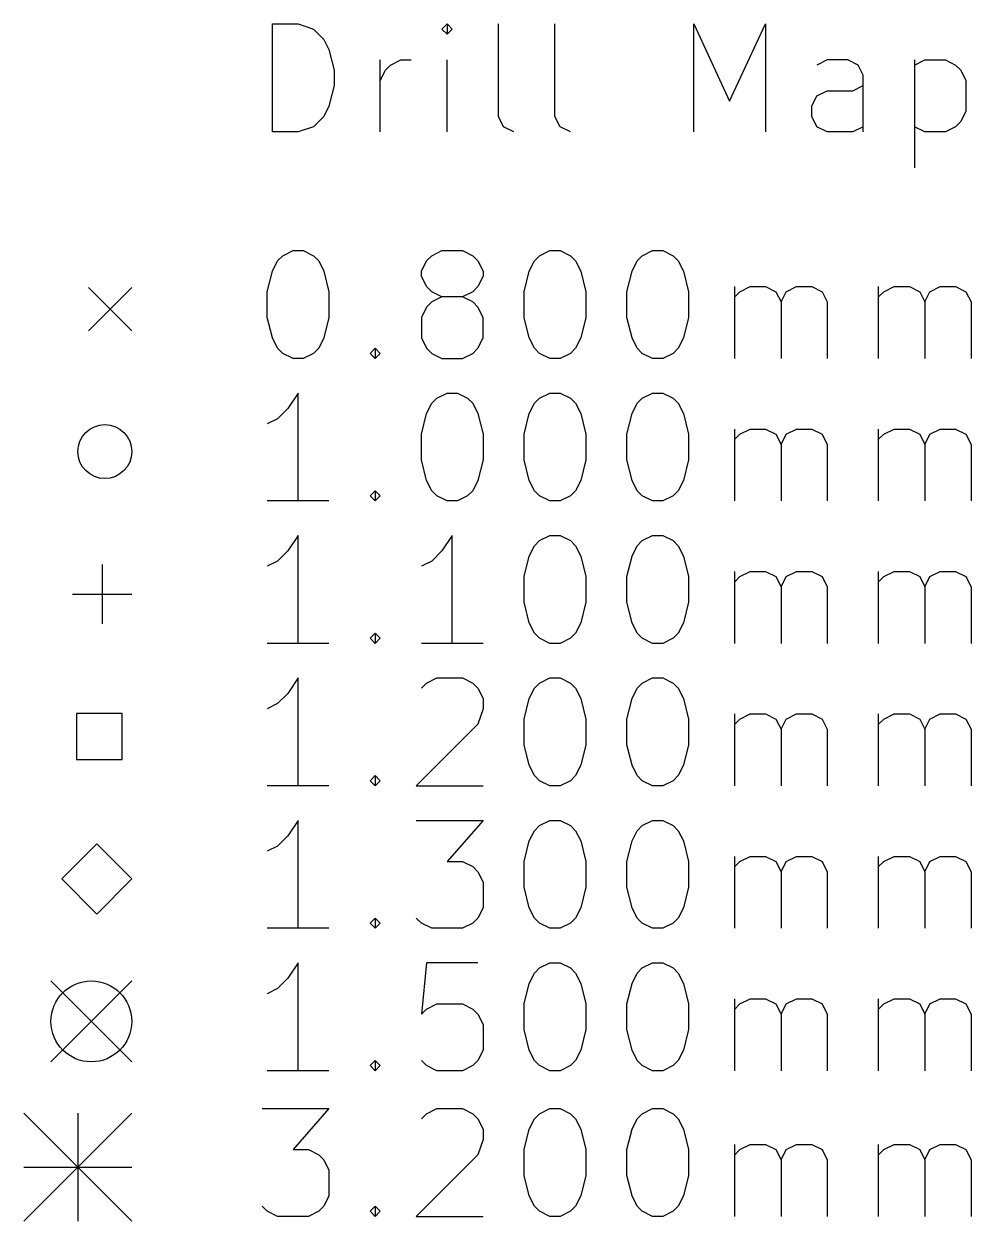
# Model space of a CAD drawing. Extents: x 34 to 104, y -124 to -22.
# Drawn here: x 34.23 to 51.79, y -123.32 to -101.14 of the extents above; entities that cross this region are included whole.
import ezdxf

# ---------------------------------------------------------------- set-up
doc = ezdxf.new("R2010")
doc.units = 0
doc.layers.add('BLACK', color=7, linetype='CONTINUOUS')

msp = doc.modelspace()

# ---------------------------------------------------------------- linework, layer by layer
at = {"layer": 'BLACK', "linetype": 'CONTINUOUS'}
for p, q in [((38.832768, -103.139838), (38.832768, -101.139838)), ((38.832768, -101.139838), (39.308958, -101.139838)), ((39.308958, -101.139838), (39.594673, -101.235076)), ((42.070863, -101.139838), (41.975625, -101.235076)), ((42.166101, -101.235076), (42.070863, -101.139838)), ((42.070863, -101.139838), (42.070863, -101.330314)), ((43.023244, -102.854123), (43.023244, -101.139838)), ((44.070863, -102.854123), (44.070863, -101.139838)), ((46.642292, -103.139838), (46.642292, -101.139838)), ((46.642292, -101.139838), (47.308959, -102.568409)), ((47.308959, -102.568409), (47.975625, -101.139838)), ((47.975625, -101.139838), (47.975625, -103.139838)), ((39.594673, -101.235076), (39.785149, -101.425552)), ((41.975625, -101.235076), (42.070863, -101.330314)), ((42.070863, -101.330314), (42.166101, -101.235076)), ((39.785149, -101.425552), (39.880387, -101.616028)), ((39.880387, -101.616028), (39.975625, -101.99698)), ((40.832768, -103.139838), (40.832768, -101.806504)), ((41.023244, -101.901742), (41.21372, -101.806504)), ((41.21372, -101.806504), (41.404197, -101.806504)), ((42.070863, -103.139838), (42.070863, -101.806504)), ((49.118482, -101.806504), (48.928006, -101.901742)), ((49.499435, -101.806504), (49.118482, -101.806504)), ((49.689911, -101.901742), (49.499435, -101.806504)), ((50.73753, -101.806504), (50.73753, -103.806504)), ((50.73753, -101.901742), (50.928006, -101.806504)), ((50.928006, -101.806504), (51.308959, -101.806504)), ((51.308959, -101.806504), (51.499435, -101.901742)), ((39.975625, -101.99698), (39.975625, -102.282695)), ((40.832768, -102.187457), (40.928006, -101.99698)), ((40.928006, -101.99698), (41.023244, -101.901742)), ((49.785149, -102.092219), (49.689911, -101.901742)), ((51.499435, -101.901742), (51.594673, -101.99698)), ((51.594673, -101.99698), (51.689911, -102.187457)), ((49.785149, -103.139838), (49.785149, -102.092219)), ((51.689911, -102.187457), (51.689911, -102.758885)), ((39.975625, -102.282695), (39.880387, -102.663647)), ((48.832768, -102.663647), (48.928006, -102.473171)), ((48.928006, -102.473171), (49.118482, -102.377933)), ((49.118482, -102.377933), (49.594673, -102.377933)), ((49.594673, -102.377933), (49.785149, -102.282695)), ((39.880387, -102.663647), (39.785149, -102.854123)), ((48.832768, -102.854123), (48.832768, -102.663647)), ((39.785149, -102.854123), (39.594673, -103.0446)), ((43.118482, -103.0446), (43.023244, -102.854123)), ((44.166101, -103.0446), (44.070863, -102.854123)), ((48.928006, -103.0446), (48.832768, -102.854123)), ((51.689911, -102.758885), (51.594673, -102.949361)), ((39.308958, -103.139838), (38.832768, -103.139838)), ((39.594673, -103.0446), (39.308958, -103.139838)), ((43.308958, -103.139838), (43.118482, -103.0446)), ((44.356577, -103.139838), (44.166101, -103.0446)), ((49.118482, -103.139838), (48.928006, -103.0446)), ((49.594673, -103.139838), (49.118482, -103.139838)), ((49.785149, -103.0446), (49.594673, -103.139838)), ((50.928006, -103.139838), (50.73753, -103.0446)), ((51.308959, -103.139838), (50.928006, -103.139838)), ((51.499435, -103.0446), (51.308959, -103.139838)), ((51.594673, -102.949361), (51.499435, -103.0446)), ((39.023244, -105.435076), (39.21372, -105.339838)), ((39.21372, -105.339838), (39.404197, -105.339838)), ((39.404197, -105.339838), (39.594673, -105.435076)), ((41.785149, -105.435076), (41.975625, -105.339838)), ((41.975625, -105.339838), (42.356578, -105.339838)), ((42.356578, -105.339838), (42.547054, -105.435076)), ((43.785149, -105.435076), (43.975625, -105.339838)), ((43.975625, -105.339838), (44.166102, -105.339838)), ((44.166102, -105.339838), (44.356578, -105.435076)), ((45.689911, -105.435076), (45.880387, -105.339838)), ((45.880387, -105.339838), (46.070864, -105.339838)), ((46.070864, -105.339838), (46.26134, -105.435076)), ((38.832768, -105.72079), (38.928006, -105.530314)), ((38.928006, -105.530314), (39.023244, -105.435076)), ((39.594673, -105.435076), (39.689911, -105.530314)), ((39.689911, -105.530314), (39.785149, -105.72079)), ((41.594673, -105.72079), (41.689911, -105.530314)), ((41.689911, -105.530314), (41.785149, -105.435076)), ((42.547054, -105.435076), (42.642292, -105.530314)), ((42.642292, -105.530314), (42.73753, -105.72079)), ((43.594673, -105.72079), (43.689911, -105.530314)), ((43.689911, -105.530314), (43.785149, -105.435076)), ((44.356578, -105.435076), (44.451816, -105.530314)), ((44.451816, -105.530314), (44.547054, -105.72079)), ((45.499435, -105.72079), (45.594673, -105.530314)), ((45.594673, -105.530314), (45.689911, -105.435076)), ((46.26134, -105.435076), (46.356578, -105.530314)), ((46.356578, -105.530314), (46.451816, -105.72079)), ((38.73753, -106.101742), (38.832768, -105.72079)), ((39.785149, -105.72079), (39.880387, -106.101742)), ((41.594673, -105.816028), (41.594673, -105.72079)), ((41.689911, -106.006504), (41.594673, -105.816028)), ((42.73753, -105.816028), (42.642292, -106.006504)), ((42.73753, -105.72079), (42.73753, -105.816028)), ((43.499435, -106.101742), (43.594673, -105.72079)), ((44.547054, -105.72079), (44.642292, -106.101742)), ((45.404197, -106.101742), (45.499435, -105.72079)), ((46.451816, -105.72079), (46.547054, -106.101742)), ((35.425, -106.025), (36.225, -106.825)), ((36.225, -106.025), (35.425, -106.825)), ((41.785149, -106.101742), (41.689911, -106.006504)), ((42.642292, -106.006504), (42.547054, -106.101742)), ((47.404197, -107.339838), (47.404197, -106.006504)), ((47.499435, -106.101742), (47.689911, -106.006504)), ((47.689911, -106.006504), (47.975626, -106.006504)), ((47.975626, -106.006504), (48.166102, -106.101742)), ((48.356578, -106.101742), (48.547054, -106.006504)), ((48.547054, -106.006504), (48.832768, -106.006504)), ((48.832768, -106.006504), (49.023245, -106.101742)), ((50.070864, -107.339838), (50.070864, -106.006504)), ((50.166102, -106.101742), (50.356578, -106.006504)), ((50.356578, -106.006504), (50.642293, -106.006504)), ((50.642293, -106.006504), (50.832769, -106.101742)), ((51.023245, -106.101742), (51.213721, -106.006504)), ((51.213721, -106.006504), (51.499435, -106.006504)), ((51.499435, -106.006504), (51.689912, -106.101742)), ((38.73753, -106.577933), (38.73753, -106.101742)), ((39.880387, -106.101742), (39.880387, -106.577933)), ((41.975625, -106.19698), (41.785149, -106.101742)), ((41.975625, -106.19698), (41.785149, -106.292219)), ((42.356578, -106.19698), (41.975625, -106.19698)), ((42.547054, -106.101742), (42.356578, -106.19698)), ((42.547054, -106.292219), (42.356578, -106.19698)), ((43.499435, -106.577933), (43.499435, -106.101742)), ((44.642292, -106.101742), (44.642292, -106.577933)), ((45.404197, -106.577933), (45.404197, -106.101742)), ((46.547054, -106.101742), (46.547054, -106.577933)), ((47.404197, -106.19698), (47.499435, -106.101742)), ((48.166102, -106.101742), (48.26134, -106.292219)), ((48.26134, -106.292219), (48.356578, -106.101742)), ((49.023245, -106.101742), (49.118483, -106.292219)), ((50.070864, -106.19698), (50.166102, -106.101742)), ((50.832769, -106.101742), (50.928007, -106.292219)), ((50.928007, -106.292219), (51.023245, -106.101742)), ((51.689912, -106.101742), (51.78515, -106.292219)), ((41.689911, -106.387457), (41.594673, -106.577933)), ((41.785149, -106.292219), (41.689911, -106.387457)), ((42.642292, -106.387457), (42.547054, -106.292219)), ((42.73753, -106.577933), (42.642292, -106.387457)), ((48.26134, -106.292219), (48.26134, -107.339838)), ((49.118483, -106.292219), (49.118483, -107.339838)), ((50.928007, -106.292219), (50.928007, -107.339838)), ((51.78515, -106.292219), (51.78515, -107.339838)), ((38.832768, -106.958885), (38.73753, -106.577933)), ((39.880387, -106.577933), (39.785149, -106.958885)), ((41.594673, -106.577933), (41.594673, -106.958885)), ((42.73753, -106.958885), (42.73753, -106.577933)), ((43.594673, -106.958885), (43.499435, -106.577933)), ((44.642292, -106.577933), (44.547054, -106.958885)), ((45.499435, -106.958885), (45.404197, -106.577933)), ((46.547054, -106.577933), (46.451816, -106.958885)), ((38.928006, -107.149361), (38.832768, -106.958885)), ((39.023244, -107.2446), (38.928006, -107.149361)), ((39.689911, -107.149361), (39.594673, -107.2446)), ((39.785149, -106.958885), (39.689911, -107.149361)), ((40.642292, -107.2446), (40.73753, -107.149361)), ((40.73753, -107.149361), (40.832768, -107.2446)), ((40.73753, -107.149361), (40.73753, -107.339838)), ((41.594673, -106.958885), (41.689911, -107.149361)), ((41.689911, -107.149361), (41.785149, -107.2446)), ((42.547054, -107.2446), (42.642292, -107.149361)), ((42.642292, -107.149361), (42.73753, -106.958885)), ((43.689911, -107.149361), (43.594673, -106.958885)), ((43.785149, -107.2446), (43.689911, -107.149361)), ((44.451816, -107.149361), (44.356578, -107.2446)), ((44.547054, -106.958885), (44.451816, -107.149361)), ((45.594673, -107.149361), (45.499435, -106.958885)), ((45.689911, -107.2446), (45.594673, -107.149361)), ((46.356578, -107.149361), (46.26134, -107.2446)), ((46.451816, -106.958885), (46.356578, -107.149361)), ((39.21372, -107.339838), (39.023244, -107.2446)), ((39.404197, -107.339838), (39.21372, -107.339838)), ((39.594673, -107.2446), (39.404197, -107.339838)), ((40.73753, -107.339838), (40.642292, -107.2446)), ((40.832768, -107.2446), (40.73753, -107.339838)), ((41.785149, -107.2446), (41.975625, -107.339838)), ((41.975625, -107.339838), (42.356578, -107.339838)), ((42.356578, -107.339838), (42.547054, -107.2446)), ((43.975625, -107.339838), (43.785149, -107.2446)), ((44.166102, -107.339838), (43.975625, -107.339838)), ((44.356578, -107.2446), (44.166102, -107.339838)), ((45.880387, -107.339838), (45.689911, -107.2446)), ((46.070864, -107.339838), (45.880387, -107.339838)), ((46.26134, -107.2446), (46.070864, -107.339838)), ((39.308958, -107.979838), (39.118482, -108.265552)), ((39.308958, -109.979838), (39.308958, -107.979838)), ((41.880387, -108.075076), (42.070863, -107.979838)), ((42.070863, -107.979838), (42.26134, -107.979838)), ((42.26134, -107.979838), (42.451816, -108.075076)), ((43.785149, -108.075076), (43.975625, -107.979838)), ((43.975625, -107.979838), (44.166102, -107.979838)), ((44.166102, -107.979838), (44.356578, -108.075076)), ((45.689911, -108.075076), (45.880387, -107.979838)), ((45.880387, -107.979838), (46.070864, -107.979838)), ((46.070864, -107.979838), (46.26134, -108.075076)), ((41.689911, -108.36079), (41.785149, -108.170314)), ((41.785149, -108.170314), (41.880387, -108.075076)), ((42.451816, -108.075076), (42.547054, -108.170314)), ((42.547054, -108.170314), (42.642292, -108.36079)), ((43.594673, -108.36079), (43.689911, -108.170314)), ((43.689911, -108.170314), (43.785149, -108.075076)), ((44.356578, -108.075076), (44.451816, -108.170314)), ((44.451816, -108.170314), (44.547054, -108.36079)), ((45.499435, -108.36079), (45.594673, -108.170314)), ((45.594673, -108.170314), (45.689911, -108.075076)), ((46.26134, -108.075076), (46.356578, -108.170314)), ((46.356578, -108.170314), (46.451816, -108.36079)), ((38.928006, -108.456028), (38.73753, -108.551266)), ((39.118482, -108.265552), (38.928006, -108.456028)), ((41.594673, -108.741742), (41.689911, -108.36079)), ((42.642292, -108.36079), (42.73753, -108.741742)), ((43.499435, -108.741742), (43.594673, -108.36079)), ((44.547054, -108.36079), (44.642292, -108.741742)), ((45.404197, -108.741742), (45.499435, -108.36079)), ((46.451816, -108.36079), (46.547054, -108.741742)), ((47.404197, -109.979838), (47.404197, -108.646504)), ((47.499435, -108.741742), (47.689911, -108.646504)), ((47.689911, -108.646504), (47.975626, -108.646504)), ((47.975626, -108.646504), (48.166102, -108.741742)), ((48.356578, -108.741742), (48.547054, -108.646504)), ((48.547054, -108.646504), (48.832768, -108.646504)), ((48.832768, -108.646504), (49.023245, -108.741742)), ((50.070864, -109.979838), (50.070864, -108.646504)), ((50.166102, -108.741742), (50.356578, -108.646504)), ((50.356578, -108.646504), (50.642293, -108.646504)), ((50.642293, -108.646504), (50.832769, -108.741742)), ((51.023245, -108.741742), (51.213721, -108.646504)), ((51.213721, -108.646504), (51.499435, -108.646504)), ((51.499435, -108.646504), (51.689912, -108.741742)), ((41.594673, -109.217933), (41.594673, -108.741742)), ((42.73753, -108.741742), (42.73753, -109.217933)), ((43.499435, -109.217933), (43.499435, -108.741742)), ((44.642292, -108.741742), (44.642292, -109.217933)), ((45.404197, -109.217933), (45.404197, -108.741742)), ((46.547054, -108.741742), (46.547054, -109.217933)), ((47.404197, -108.83698), (47.499435, -108.741742)), ((48.166102, -108.741742), (48.26134, -108.932219)), ((48.26134, -108.932219), (48.356578, -108.741742)), ((49.023245, -108.741742), (49.118483, -108.932219)), ((50.070864, -108.83698), (50.166102, -108.741742)), ((50.832769, -108.741742), (50.928007, -108.932219)), ((50.928007, -108.932219), (51.023245, -108.741742)), ((51.689912, -108.741742), (51.78515, -108.932219)), ((48.26134, -108.932219), (48.26134, -109.979838)), ((49.118483, -108.932219), (49.118483, -109.979838)), ((50.928007, -108.932219), (50.928007, -109.979838)), ((51.78515, -108.932219), (51.78515, -109.979838)), ((41.689911, -109.598885), (41.594673, -109.217933)), ((42.73753, -109.217933), (42.642292, -109.598885)), ((43.594673, -109.598885), (43.499435, -109.217933)), ((44.642292, -109.217933), (44.547054, -109.598885)), ((45.499435, -109.598885), (45.404197, -109.217933)), ((46.547054, -109.217933), (46.451816, -109.598885)), ((40.642292, -109.8846), (40.73753, -109.789361)), ((40.73753, -109.789361), (40.832768, -109.8846)), ((40.73753, -109.789361), (40.73753, -109.979838)), ((41.785149, -109.789361), (41.689911, -109.598885)), ((41.880387, -109.8846), (41.785149, -109.789361)), ((42.547054, -109.789361), (42.451816, -109.8846)), ((42.642292, -109.598885), (42.547054, -109.789361)), ((43.689911, -109.789361), (43.594673, -109.598885)), ((43.785149, -109.8846), (43.689911, -109.789361)), ((44.451816, -109.789361), (44.356578, -109.8846)), ((44.547054, -109.598885), (44.451816, -109.789361)), ((45.594673, -109.789361), (45.499435, -109.598885)), ((45.689911, -109.8846), (45.594673, -109.789361)), ((46.356578, -109.789361), (46.26134, -109.8846)), ((46.451816, -109.598885), (46.356578, -109.789361)), ((39.880387, -109.979838), (38.73753, -109.979838)), ((40.73753, -109.979838), (40.642292, -109.8846)), ((40.832768, -109.8846), (40.73753, -109.979838)), ((42.070863, -109.979838), (41.880387, -109.8846)), ((42.26134, -109.979838), (42.070863, -109.979838)), ((42.451816, -109.8846), (42.26134, -109.979838)), ((43.975625, -109.979838), (43.785149, -109.8846)), ((44.166102, -109.979838), (43.975625, -109.979838)), ((44.356578, -109.8846), (44.166102, -109.979838)), ((45.880387, -109.979838), (45.689911, -109.8846)), ((46.070864, -109.979838), (45.880387, -109.979838)), ((46.26134, -109.8846), (46.070864, -109.979838)), ((39.308958, -110.619838), (39.118482, -110.905552)), ((39.308958, -112.619838), (39.308958, -110.619838)), ((42.166101, -110.619838), (41.975625, -110.905552)), ((42.166101, -112.619838), (42.166101, -110.619838)), ((43.785149, -110.715076), (43.975625, -110.619838)), ((43.975625, -110.619838), (44.166102, -110.619838)), ((44.166102, -110.619838), (44.356578, -110.715076)), ((45.689911, -110.715076), (45.880387, -110.619838)), ((45.880387, -110.619838), (46.070864, -110.619838)), ((46.070864, -110.619838), (46.26134, -110.715076)), ((39.118482, -110.905552), (38.928006, -111.096028)), ((41.975625, -110.905552), (41.785149, -111.096028)), ((43.594673, -111.00079), (43.689911, -110.810314)), ((43.689911, -110.810314), (43.785149, -110.715076)), ((44.356578, -110.715076), (44.451816, -110.810314)), ((44.451816, -110.810314), (44.547054, -111.00079)), ((45.499435, -111.00079), (45.594673, -110.810314)), ((45.594673, -110.810314), (45.689911, -110.715076)), ((46.26134, -110.715076), (46.356578, -110.810314)), ((46.356578, -110.810314), (46.451816, -111.00079)), ((38.928006, -111.096028), (38.73753, -111.191266)), ((41.785149, -111.096028), (41.594673, -111.191266)), ((43.499435, -111.381742), (43.594673, -111.00079)), ((44.547054, -111.00079), (44.642292, -111.381742)), ((45.404197, -111.381742), (45.499435, -111.00079)), ((46.451816, -111.00079), (46.547054, -111.381742)), ((35.675, -111.155), (35.675, -112.255)), ((47.404197, -112.619838), (47.404197, -111.286504)), ((47.499435, -111.381742), (47.689911, -111.286504)), ((47.689911, -111.286504), (47.975626, -111.286504)), ((47.975626, -111.286504), (48.166102, -111.381742)), ((48.356578, -111.381742), (48.547054, -111.286504)), ((48.547054, -111.286504), (48.832768, -111.286504)), ((48.832768, -111.286504), (49.023245, -111.381742)), ((50.070864, -112.619838), (50.070864, -111.286504)), ((50.166102, -111.381742), (50.356578, -111.286504)), ((50.356578, -111.286504), (50.642293, -111.286504)), ((50.642293, -111.286504), (50.832769, -111.381742)), ((51.023245, -111.381742), (51.213721, -111.286504)), ((51.213721, -111.286504), (51.499435, -111.286504)), ((51.499435, -111.286504), (51.689912, -111.381742)), ((43.499435, -111.857933), (43.499435, -111.381742)), ((44.642292, -111.381742), (44.642292, -111.857933)), ((45.404197, -111.857933), (45.404197, -111.381742)), ((46.547054, -111.381742), (46.547054, -111.857933)), ((47.404197, -111.47698), (47.499435, -111.381742)), ((48.166102, -111.381742), (48.26134, -111.572219)), ((48.26134, -111.572219), (48.356578, -111.381742)), ((48.26134, -111.572219), (48.26134, -112.619838)), ((49.023245, -111.381742), (49.118483, -111.572219)), ((49.118483, -111.572219), (49.118483, -112.619838)), ((50.070864, -111.47698), (50.166102, -111.381742)), ((50.832769, -111.381742), (50.928007, -111.572219)), ((50.928007, -111.572219), (51.023245, -111.381742)), ((50.928007, -111.572219), (50.928007, -112.619838)), ((51.689912, -111.381742), (51.78515, -111.572219)), ((51.78515, -111.572219), (51.78515, -112.619838)), ((35.125, -111.705), (36.225, -111.705)), ((43.594673, -112.238885), (43.499435, -111.857933)), ((44.642292, -111.857933), (44.547054, -112.238885)), ((45.499435, -112.238885), (45.404197, -111.857933)), ((46.547054, -111.857933), (46.451816, -112.238885)), ((43.689911, -112.429361), (43.594673, -112.238885)), ((44.547054, -112.238885), (44.451816, -112.429361)), ((45.594673, -112.429361), (45.499435, -112.238885)), ((46.451816, -112.238885), (46.356578, -112.429361)), ((40.642292, -112.5246), (40.73753, -112.429361)), ((40.73753, -112.429361), (40.832768, -112.5246)), ((40.73753, -112.429361), (40.73753, -112.619838)), ((43.785149, -112.5246), (43.689911, -112.429361)), ((44.451816, -112.429361), (44.356578, -112.5246)), ((45.689911, -112.5246), (45.594673, -112.429361)), ((46.356578, -112.429361), (46.26134, -112.5246)), ((39.880387, -112.619838), (38.73753, -112.619838)), ((40.73753, -112.619838), (40.642292, -112.5246)), ((40.832768, -112.5246), (40.73753, -112.619838)), ((42.73753, -112.619838), (41.594673, -112.619838)), ((43.975625, -112.619838), (43.785149, -112.5246)), ((44.166102, -112.619838), (43.975625, -112.619838)), ((44.356578, -112.5246), (44.166102, -112.619838)), ((45.880387, -112.619838), (45.689911, -112.5246)), ((46.070864, -112.619838), (45.880387, -112.619838)), ((46.26134, -112.5246), (46.070864, -112.619838)), ((39.308958, -113.259838), (39.118482, -113.545552)), ((39.308958, -115.259838), (39.308958, -113.259838)), ((41.594673, -113.450314), (41.689911, -113.355076)), ((41.689911, -113.355076), (41.880387, -113.259838)), ((41.880387, -113.259838), (42.356578, -113.259838)), ((42.356578, -113.259838), (42.547054, -113.355076)), ((42.547054, -113.355076), (42.642292, -113.450314)), ((43.689911, -113.450314), (43.785149, -113.355076)), ((43.785149, -113.355076), (43.975625, -113.259838)), ((43.975625, -113.259838), (44.166102, -113.259838)), ((44.166102, -113.259838), (44.356578, -113.355076)), ((44.356578, -113.355076), (44.451816, -113.450314)), ((45.594673, -113.450314), (45.689911, -113.355076)), ((45.689911, -113.355076), (45.880387, -113.259838)), ((45.880387, -113.259838), (46.070864, -113.259838)), ((46.070864, -113.259838), (46.26134, -113.355076)), ((46.26134, -113.355076), (46.356578, -113.450314)), ((39.118482, -113.545552), (38.928006, -113.736028)), ((42.642292, -113.450314), (42.73753, -113.64079)), ((43.594673, -113.64079), (43.689911, -113.450314)), ((44.451816, -113.450314), (44.547054, -113.64079)), ((45.499435, -113.64079), (45.594673, -113.450314)), ((46.356578, -113.450314), (46.451816, -113.64079)), ((38.928006, -113.736028), (38.73753, -113.831266)), ((42.73753, -113.64079), (42.73753, -113.831266)), ((43.499435, -114.021742), (43.594673, -113.64079)), ((44.547054, -113.64079), (44.642292, -114.021742)), ((45.404197, -114.021742), (45.499435, -113.64079)), ((46.451816, -113.64079), (46.547054, -114.021742)), ((36.049268, -113.920732), (35.200732, -113.920732)), ((35.200732, -113.920732), (35.200732, -114.769268)), ((36.049268, -114.769268), (36.049268, -113.920732)), ((42.73753, -113.831266), (42.642292, -114.11698)), ((43.499435, -114.497933), (43.499435, -114.021742)), ((44.642292, -114.021742), (44.642292, -114.497933)), ((45.404197, -114.497933), (45.404197, -114.021742)), ((46.547054, -114.021742), (46.547054, -114.497933)), ((47.404197, -115.259838), (47.404197, -113.926504)), ((47.404197, -114.11698), (47.499435, -114.021742)), ((47.499435, -114.021742), (47.689911, -113.926504)), ((47.689911, -113.926504), (47.975626, -113.926504)), ((47.975626, -113.926504), (48.166102, -114.021742)), ((48.166102, -114.021742), (48.26134, -114.212219)), ((48.26134, -114.212219), (48.356578, -114.021742)), ((48.356578, -114.021742), (48.547054, -113.926504)), ((48.547054, -113.926504), (48.832768, -113.926504)), ((48.832768, -113.926504), (49.023245, -114.021742)), ((49.023245, -114.021742), (49.118483, -114.212219)), ((50.070864, -115.259838), (50.070864, -113.926504)), ((50.070864, -114.11698), (50.166102, -114.021742)), ((50.166102, -114.021742), (50.356578, -113.926504)), ((50.356578, -113.926504), (50.642293, -113.926504)), ((50.642293, -113.926504), (50.832769, -114.021742)), ((50.832769, -114.021742), (50.928007, -114.212219)), ((50.928007, -114.212219), (51.023245, -114.021742)), ((51.023245, -114.021742), (51.213721, -113.926504)), ((51.213721, -113.926504), (51.499435, -113.926504)), ((51.499435, -113.926504), (51.689912, -114.021742)), ((51.689912, -114.021742), (51.78515, -114.212219)), ((42.642292, -114.11698), (41.499435, -115.259838)), ((48.26134, -114.212219), (48.26134, -115.259838)), ((49.118483, -114.212219), (49.118483, -115.259838)), ((50.928007, -114.212219), (50.928007, -115.259838)), ((51.78515, -114.212219), (51.78515, -115.259838)), ((43.594673, -114.878885), (43.499435, -114.497933)), ((44.642292, -114.497933), (44.547054, -114.878885)), ((45.499435, -114.878885), (45.404197, -114.497933)), ((46.547054, -114.497933), (46.451816, -114.878885)), ((35.200732, -114.769268), (36.049268, -114.769268)), ((43.689911, -115.069361), (43.594673, -114.878885)), ((44.547054, -114.878885), (44.451816, -115.069361)), ((45.594673, -115.069361), (45.499435, -114.878885)), ((46.451816, -114.878885), (46.356578, -115.069361)), ((40.642292, -115.1646), (40.73753, -115.069361)), ((40.73753, -115.069361), (40.832768, -115.1646)), ((40.73753, -115.069361), (40.73753, -115.259838)), ((43.785149, -115.1646), (43.689911, -115.069361)), ((44.451816, -115.069361), (44.356578, -115.1646)), ((45.689911, -115.1646), (45.594673, -115.069361)), ((46.356578, -115.069361), (46.26134, -115.1646)), ((39.880387, -115.259838), (38.73753, -115.259838)), ((40.73753, -115.259838), (40.642292, -115.1646)), ((40.832768, -115.1646), (40.73753, -115.259838)), ((41.499435, -115.259838), (42.73753, -115.259838)), ((43.975625, -115.259838), (43.785149, -115.1646)), ((44.166102, -115.259838), (43.975625, -115.259838)), ((44.356578, -115.1646), (44.166102, -115.259838)), ((45.880387, -115.259838), (45.689911, -115.1646)), ((46.070864, -115.259838), (45.880387, -115.259838)), ((46.26134, -115.1646), (46.070864, -115.259838)), ((39.308958, -115.899838), (39.118482, -116.185552)), ((39.308958, -117.899838), (39.308958, -115.899838)), ((41.499435, -115.899838), (42.73753, -115.899838)), ((42.73753, -115.899838), (42.070863, -116.661742)), ((43.689911, -116.090314), (43.785149, -115.995076)), ((43.785149, -115.995076), (43.975625, -115.899838)), ((43.975625, -115.899838), (44.166102, -115.899838)), ((44.166102, -115.899838), (44.356578, -115.995076)), ((44.356578, -115.995076), (44.451816, -116.090314)), ((45.594673, -116.090314), (45.689911, -115.995076)), ((45.689911, -115.995076), (45.880387, -115.899838)), ((45.880387, -115.899838), (46.070864, -115.899838)), ((46.070864, -115.899838), (46.26134, -115.995076)), ((46.26134, -115.995076), (46.356578, -116.090314)), ((39.118482, -116.185552), (38.928006, -116.376028)), ((43.594673, -116.28079), (43.689911, -116.090314)), ((44.451816, -116.090314), (44.547054, -116.28079)), ((45.499435, -116.28079), (45.594673, -116.090314)), ((46.356578, -116.090314), (46.451816, -116.28079)), ((35.575, -116.335), (34.925, -116.985)), ((36.225, -116.985), (35.575, -116.335)), ((38.928006, -116.376028), (38.73753, -116.471266)), ((43.499435, -116.661742), (43.594673, -116.28079)), ((44.547054, -116.28079), (44.642292, -116.661742)), ((45.404197, -116.661742), (45.499435, -116.28079)), ((46.451816, -116.28079), (46.547054, -116.661742)), ((42.070863, -116.661742), (42.356578, -116.661742)), ((42.356578, -116.661742), (42.547054, -116.75698)), ((43.499435, -117.137933), (43.499435, -116.661742)), ((44.642292, -116.661742), (44.642292, -117.137933)), ((45.404197, -117.137933), (45.404197, -116.661742)), ((46.547054, -116.661742), (46.547054, -117.137933)), ((47.404197, -117.899838), (47.404197, -116.566504)), ((47.404197, -116.75698), (47.499435, -116.661742)), ((47.499435, -116.661742), (47.689911, -116.566504)), ((47.689911, -116.566504), (47.975626, -116.566504)), ((47.975626, -116.566504), (48.166102, -116.661742)), ((48.166102, -116.661742), (48.26134, -116.852219)), ((48.26134, -116.852219), (48.356578, -116.661742)), ((48.356578, -116.661742), (48.547054, -116.566504)), ((48.547054, -116.566504), (48.832768, -116.566504)), ((48.832768, -116.566504), (49.023245, -116.661742)), ((49.023245, -116.661742), (49.118483, -116.852219)), ((50.070864, -117.899838), (50.070864, -116.566504)), ((50.070864, -116.75698), (50.166102, -116.661742)), ((50.166102, -116.661742), (50.356578, -116.566504)), ((50.356578, -116.566504), (50.642293, -116.566504)), ((50.642293, -116.566504), (50.832769, -116.661742)), ((50.832769, -116.661742), (50.928007, -116.852219)), ((50.928007, -116.852219), (51.023245, -116.661742)), ((51.023245, -116.661742), (51.213721, -116.566504)), ((51.213721, -116.566504), (51.499435, -116.566504)), ((51.499435, -116.566504), (51.689912, -116.661742)), ((51.689912, -116.661742), (51.78515, -116.852219)), ((42.547054, -116.75698), (42.642292, -116.852219)), ((42.642292, -116.852219), (42.73753, -117.042695)), ((48.26134, -116.852219), (48.26134, -117.899838)), ((49.118483, -116.852219), (49.118483, -117.899838)), ((50.928007, -116.852219), (50.928007, -117.899838)), ((51.78515, -116.852219), (51.78515, -117.899838)), ((34.925, -116.985), (35.575, -117.635)), ((35.575, -117.635), (36.225, -116.985)), ((42.73753, -117.042695), (42.73753, -117.518885)), ((43.594673, -117.518885), (43.499435, -117.137933)), ((44.642292, -117.137933), (44.547054, -117.518885)), ((45.499435, -117.518885), (45.404197, -117.137933)), ((46.547054, -117.137933), (46.451816, -117.518885)), ((42.73753, -117.518885), (42.642292, -117.709361)), ((43.689911, -117.709361), (43.594673, -117.518885)), ((44.547054, -117.518885), (44.451816, -117.709361)), ((45.594673, -117.709361), (45.499435, -117.518885)), ((46.451816, -117.518885), (46.356578, -117.709361)), ((40.642292, -117.8046), (40.73753, -117.709361)), ((40.73753, -117.709361), (40.832768, -117.8046)), ((40.73753, -117.709361), (40.73753, -117.899838)), ((41.594673, -117.8046), (41.499435, -117.709361)), ((42.642292, -117.709361), (42.547054, -117.8046)), ((43.785149, -117.8046), (43.689911, -117.709361)), ((44.451816, -117.709361), (44.356578, -117.8046)), ((45.689911, -117.8046), (45.594673, -117.709361)), ((46.356578, -117.709361), (46.26134, -117.8046)), ((39.880387, -117.899838), (38.73753, -117.899838)), ((40.73753, -117.899838), (40.642292, -117.8046)), ((40.832768, -117.8046), (40.73753, -117.899838)), ((41.785149, -117.899838), (41.594673, -117.8046)), ((42.356578, -117.899838), (41.785149, -117.899838)), ((42.547054, -117.8046), (42.356578, -117.899838)), ((43.975625, -117.899838), (43.785149, -117.8046)), ((44.166102, -117.899838), (43.975625, -117.899838)), ((44.356578, -117.8046), (44.166102, -117.899838)), ((45.880387, -117.899838), (45.689911, -117.8046)), ((46.070864, -117.899838), (45.880387, -117.899838)), ((46.26134, -117.8046), (46.070864, -117.899838)), ((39.308958, -118.539838), (39.118482, -118.825552)), ((39.308958, -120.539838), (39.308958, -118.539838)), ((41.689911, -118.539838), (41.594673, -119.492219)), ((42.642292, -118.539838), (41.689911, -118.539838)), ((43.689911, -118.730314), (43.785149, -118.635076)), ((43.785149, -118.635076), (43.975625, -118.539838)), ((43.975625, -118.539838), (44.166102, -118.539838)), ((44.166102, -118.539838), (44.356578, -118.635076)), ((44.356578, -118.635076), (44.451816, -118.730314)), ((45.594673, -118.730314), (45.689911, -118.635076)), ((45.689911, -118.635076), (45.880387, -118.539838)), ((45.880387, -118.539838), (46.070864, -118.539838)), ((46.070864, -118.539838), (46.26134, -118.635076)), ((46.26134, -118.635076), (46.356578, -118.730314)), ((34.725, -118.875), (36.225, -120.375)), ((36.225, -118.875), (34.725, -120.375)), ((39.118482, -118.825552), (38.928006, -119.016028)), ((43.594673, -118.92079), (43.689911, -118.730314)), ((44.451816, -118.730314), (44.547054, -118.92079)), ((45.499435, -118.92079), (45.594673, -118.730314)), ((46.356578, -118.730314), (46.451816, -118.92079)), ((38.928006, -119.016028), (38.73753, -119.111266)), ((43.499435, -119.301742), (43.594673, -118.92079)), ((44.547054, -118.92079), (44.642292, -119.301742)), ((45.404197, -119.301742), (45.499435, -118.92079)), ((46.451816, -118.92079), (46.547054, -119.301742)), ((41.689911, -119.39698), (41.880387, -119.301742)), ((41.880387, -119.301742), (42.356578, -119.301742)), ((42.356578, -119.301742), (42.547054, -119.39698)), ((43.499435, -119.777933), (43.499435, -119.301742)), ((44.642292, -119.301742), (44.642292, -119.777933)), ((45.404197, -119.777933), (45.404197, -119.301742)), ((46.547054, -119.301742), (46.547054, -119.777933)), ((47.404197, -120.539838), (47.404197, -119.206504)), ((47.404197, -119.39698), (47.499435, -119.301742)), ((47.499435, -119.301742), (47.689911, -119.206504)), ((47.689911, -119.206504), (47.975626, -119.206504)), ((47.975626, -119.206504), (48.166102, -119.301742)), ((48.166102, -119.301742), (48.26134, -119.492219)), ((48.26134, -119.492219), (48.356578, -119.301742)), ((48.356578, -119.301742), (48.547054, -119.206504)), ((48.547054, -119.206504), (48.832768, -119.206504)), ((48.832768, -119.206504), (49.023245, -119.301742)), ((49.023245, -119.301742), (49.118483, -119.492219)), ((50.070864, -120.539838), (50.070864, -119.206504)), ((50.070864, -119.39698), (50.166102, -119.301742)), ((50.166102, -119.301742), (50.356578, -119.206504)), ((50.356578, -119.206504), (50.642293, -119.206504)), ((50.642293, -119.206504), (50.832769, -119.301742)), ((50.832769, -119.301742), (50.928007, -119.492219)), ((50.928007, -119.492219), (51.023245, -119.301742)), ((51.023245, -119.301742), (51.213721, -119.206504)), ((51.213721, -119.206504), (51.499435, -119.206504)), ((51.499435, -119.206504), (51.689912, -119.301742)), ((51.689912, -119.301742), (51.78515, -119.492219)), ((41.594673, -119.492219), (41.689911, -119.39698)), ((42.547054, -119.39698), (42.642292, -119.492219)), ((42.642292, -119.492219), (42.73753, -119.682695)), ((48.26134, -119.492219), (48.26134, -120.539838)), ((49.118483, -119.492219), (49.118483, -120.539838)), ((50.928007, -119.492219), (50.928007, -120.539838)), ((51.78515, -119.492219), (51.78515, -120.539838)), ((42.73753, -119.682695), (42.73753, -120.158885)), ((43.594673, -120.158885), (43.499435, -119.777933)), ((44.642292, -119.777933), (44.547054, -120.158885)), ((45.499435, -120.158885), (45.404197, -119.777933)), ((46.547054, -119.777933), (46.451816, -120.158885)), ((42.73753, -120.158885), (42.642292, -120.349361)), ((43.689911, -120.349361), (43.594673, -120.158885)), ((44.547054, -120.158885), (44.451816, -120.349361)), ((45.594673, -120.349361), (45.499435, -120.158885)), ((46.451816, -120.158885), (46.356578, -120.349361)), ((40.642292, -120.4446), (40.73753, -120.349361)), ((40.73753, -120.539838), (40.642292, -120.4446)), ((40.73753, -120.349361), (40.832768, -120.4446)), ((40.73753, -120.349361), (40.73753, -120.539838)), ((40.832768, -120.4446), (40.73753, -120.539838)), ((41.689911, -120.4446), (41.594673, -120.349361)), ((41.880387, -120.539838), (41.689911, -120.4446)), ((42.547054, -120.4446), (42.356578, -120.539838)), ((42.642292, -120.349361), (42.547054, -120.4446)), ((43.785149, -120.4446), (43.689911, -120.349361)), ((43.975625, -120.539838), (43.785149, -120.4446)), ((44.356578, -120.4446), (44.166102, -120.539838)), ((44.451816, -120.349361), (44.356578, -120.4446)), ((45.689911, -120.4446), (45.594673, -120.349361)), ((45.880387, -120.539838), (45.689911, -120.4446)), ((46.26134, -120.4446), (46.070864, -120.539838)), ((46.356578, -120.349361), (46.26134, -120.4446)), ((39.880387, -120.539838), (38.73753, -120.539838)), ((42.356578, -120.539838), (41.880387, -120.539838)), ((44.166102, -120.539838), (43.975625, -120.539838)), ((46.070864, -120.539838), (45.880387, -120.539838)), ((34.225, -121.325), (36.225, -123.325)), ((36.225, -121.325), (34.225, -123.325)), ((35.225, -121.325), (35.225, -123.325)), ((38.642292, -121.239838), (39.880387, -121.239838)), ((39.880387, -121.239838), (39.21372, -122.001742)), ((41.594673, -121.430314), (41.689911, -121.335076)), ((41.689911, -121.335076), (41.880387, -121.239838)), ((41.880387, -121.239838), (42.356578, -121.239838)), ((42.356578, -121.239838), (42.547054, -121.335076)), ((42.547054, -121.335076), (42.642292, -121.430314)), ((43.689911, -121.430314), (43.785149, -121.335076)), ((43.785149, -121.335076), (43.975625, -121.239838)), ((43.975625, -121.239838), (44.166102, -121.239838)), ((44.166102, -121.239838), (44.356578, -121.335076)), ((44.356578, -121.335076), (44.451816, -121.430314)), ((45.594673, -121.430314), (45.689911, -121.335076)), ((45.689911, -121.335076), (45.880387, -121.239838)), ((45.880387, -121.239838), (46.070864, -121.239838)), ((46.070864, -121.239838), (46.26134, -121.335076)), ((46.26134, -121.335076), (46.356578, -121.430314)), ((42.642292, -121.430314), (42.73753, -121.62079)), ((43.594673, -121.62079), (43.689911, -121.430314)), ((44.451816, -121.430314), (44.547054, -121.62079)), ((45.499435, -121.62079), (45.594673, -121.430314)), ((46.356578, -121.430314), (46.451816, -121.62079)), ((42.73753, -121.62079), (42.73753, -121.811266)), ((43.499435, -122.001742), (43.594673, -121.62079)), ((44.547054, -121.62079), (44.642292, -122.001742)), ((45.404197, -122.001742), (45.499435, -121.62079)), ((46.451816, -121.62079), (46.547054, -122.001742)), ((39.21372, -122.001742), (39.499435, -122.001742)), ((39.499435, -122.001742), (39.689911, -122.09698)), ((42.73753, -121.811266), (42.642292, -122.09698)), ((43.499435, -122.477933), (43.499435, -122.001742)), ((44.642292, -122.001742), (44.642292, -122.477933)), ((45.404197, -122.477933), (45.404197, -122.001742)), ((46.547054, -122.001742), (46.547054, -122.477933)), ((47.404197, -123.239838), (47.404197, -121.906504)), ((47.404197, -122.09698), (47.499435, -122.001742)), ((47.499435, -122.001742), (47.689911, -121.906504)), ((47.689911, -121.906504), (47.975626, -121.906504)), ((47.975626, -121.906504), (48.166102, -122.001742)), ((48.166102, -122.001742), (48.26134, -122.192219)), ((48.26134, -122.192219), (48.356578, -122.001742)), ((48.356578, -122.001742), (48.547054, -121.906504)), ((48.547054, -121.906504), (48.832768, -121.906504)), ((48.832768, -121.906504), (49.023245, -122.001742)), ((49.023245, -122.001742), (49.118483, -122.192219)), ((50.070864, -123.239838), (50.070864, -121.906504)), ((50.070864, -122.09698), (50.166102, -122.001742)), ((50.166102, -122.001742), (50.356578, -121.906504)), ((50.356578, -121.906504), (50.642293, -121.906504)), ((50.642293, -121.906504), (50.832769, -122.001742)), ((50.832769, -122.001742), (50.928007, -122.192219)), ((50.928007, -122.192219), (51.023245, -122.001742)), ((51.023245, -122.001742), (51.213721, -121.906504)), ((51.213721, -121.906504), (51.499435, -121.906504)), ((51.499435, -121.906504), (51.689912, -122.001742)), ((51.689912, -122.001742), (51.78515, -122.192219)), ((39.689911, -122.09698), (39.785149, -122.192219)), ((39.785149, -122.192219), (39.880387, -122.382695)), ((42.642292, -122.09698), (41.499435, -123.239838)), ((48.26134, -122.192219), (48.26134, -123.239838)), ((49.118483, -122.192219), (49.118483, -123.239838)), ((50.928007, -122.192219), (50.928007, -123.239838)), ((51.78515, -122.192219), (51.78515, -123.239838)), ((34.225, -122.325), (36.225, -122.325)), ((39.880387, -122.382695), (39.880387, -122.858885)), ((43.594673, -122.858885), (43.499435, -122.477933)), ((44.642292, -122.477933), (44.547054, -122.858885)), ((45.499435, -122.858885), (45.404197, -122.477933)), ((46.547054, -122.477933), (46.451816, -122.858885)), ((39.880387, -122.858885), (39.785149, -123.049361)), ((43.689911, -123.049361), (43.594673, -122.858885)), ((44.547054, -122.858885), (44.451816, -123.049361)), ((45.594673, -123.049361), (45.499435, -122.858885)), ((46.451816, -122.858885), (46.356578, -123.049361)), ((38.73753, -123.1446), (38.642292, -123.049361)), ((39.785149, -123.049361), (39.689911, -123.1446)), ((40.642292, -123.1446), (40.73753, -123.049361)), ((40.73753, -123.049361), (40.832768, -123.1446)), ((40.73753, -123.049361), (40.73753, -123.239838)), ((43.785149, -123.1446), (43.689911, -123.049361)), ((44.451816, -123.049361), (44.356578, -123.1446)), ((45.689911, -123.1446), (45.594673, -123.049361)), ((46.356578, -123.049361), (46.26134, -123.1446)), ((38.928006, -123.239838), (38.73753, -123.1446)), ((39.499435, -123.239838), (38.928006, -123.239838)), ((39.689911, -123.1446), (39.499435, -123.239838)), ((40.73753, -123.239838), (40.642292, -123.1446)), ((40.832768, -123.1446), (40.73753, -123.239838)), ((41.499435, -123.239838), (42.73753, -123.239838)), ((43.975625, -123.239838), (43.785149, -123.1446)), ((44.166102, -123.239838), (43.975625, -123.239838)), ((44.356578, -123.1446), (44.166102, -123.239838)), ((45.880387, -123.239838), (45.689911, -123.1446)), ((46.070864, -123.239838), (45.880387, -123.239838)), ((46.26134, -123.1446), (46.070864, -123.239838))]:
    msp.add_line(p, q, dxfattribs=at)
at = {"layer": 'BLACK'}
for centre, radius in [((35.725, -109.065), 0.5), ((35.475, -119.625), 0.75)]:
    msp.add_circle(centre, radius, dxfattribs=at)

doc.saveas('drawing.dxf')
